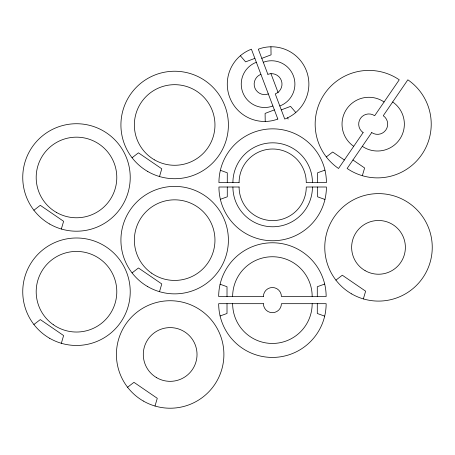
<?xml version="1.0" encoding="UTF-8"?>
<svg xmlns="http://www.w3.org/2000/svg" width="455" height="455" viewBox="0 0 455 455"><rect width="100%" height="100%" fill="white"/><g stroke="black" fill="none" stroke-linecap="round" stroke-linejoin="round"><path stroke-width="0.68" d="M61.34 229.024L63.609 221.295L40.29 205.324L33.903 210.244M61.34 343.292L63.609 335.557L40.29 319.586L33.903 324.506M159.506 176.534L161.775 168.805L138.457 152.835L132.069 157.754M159.506 291.689L161.775 283.954L138.457 267.984L132.069 272.903M155.007 406.031L157.276 398.301L133.958 382.331L127.571 387.245M362.339 175.704L364.614 167.975L352.949 159.989M363.357 298.918L365.632 291.183L342.308 275.212L335.921 280.132M326.309 156.918L332.696 152.004L344.355 159.989M260.914 74.33L260.351 74.563A10.471 10.471 0 0 0 254.948 88.133A10.471 10.471 0 0 0 268.325 93.918M254.868 58.359L245.598 61.869L240.359 55.737M261.79 58.359L271.061 54.85L270.93 46.785M274.371 109.894L265.094 113.403L265.225 121.462M281.287 109.894L290.563 106.385L295.801 112.516M220.362 199.296L227.278 196.805L227.278 187.005M324.95 170.13L317.556 172.792L317.556 182.591M220.095 315.975L227.011 313.484L227.011 303.684M324.688 284.056L317.289 286.718L317.289 296.512M324.95 199.466L317.556 196.805L317.556 187.005M220.362 170.301L227.278 172.792L227.278 182.591M324.688 316.145L317.289 313.484L317.289 303.684M220.095 284.227L227.011 286.718L227.011 296.512M270.924 73.585L278.159 92.695M287.634 117.737L288.129 119.051M312.443 187.005A39.767 39.767 0 0 1 272.676 226.772A39.767 39.767 0 0 1 232.909 187.005M232.909 182.591A39.767 39.767 0 0 1 272.676 142.825A39.767 39.767 0 0 1 312.443 182.591M232.642 296.512A39.767 39.767 0 0 1 272.409 256.745A39.767 39.767 0 0 1 312.175 296.512M312.175 303.684A39.767 39.767 0 0 1 272.409 343.451A39.767 39.767 0 0 1 232.642 303.684M263.269 62.267A23.37 23.37 0 0 1 293.395 75.854A23.37 23.37 0 0 1 279.808 105.987M272.892 105.987A23.37 23.37 0 0 1 242.76 92.399A23.37 23.37 0 0 1 256.347 62.267M392.671 101.977A26.868 26.868 0 0 1 399.661 139.327A26.868 26.868 0 0 1 362.311 146.317M353.717 146.317A26.868 26.868 0 0 1 346.727 108.967A26.868 26.868 0 0 1 384.077 101.977M363.13 132.57L338.537 168.487A53.741 53.741 0 0 1 324.557 93.787A53.741 53.741 0 0 1 399.257 79.807L374.664 115.724A10.209 10.209 0 0 0 360.474 118.38A10.209 10.209 0 0 0 363.13 132.57M371.724 132.57L347.131 168.487A53.741 53.741 0 0 0 421.83 154.507A53.741 53.741 0 0 0 407.851 79.807L383.258 115.724A10.209 10.209 0 0 1 385.914 129.914A10.209 10.209 0 0 1 371.724 132.57M267.87 74.319L258.321 49.197A37.344 37.344 0 0 1 306.465 70.912A37.344 37.344 0 0 1 284.756 119.051L275.247 93.918A10.471 10.471 0 0 0 281.44 80.728A10.471 10.471 0 0 0 268.45 74.119L267.91 74.301M239.091 182.591L218.935 182.591A53.741 53.741 0 0 1 272.676 128.85A53.741 53.741 0 0 1 326.417 182.591L306.266 182.591A33.585 33.585 0 0 0 272.676 149.007A33.585 33.585 0 0 0 239.091 182.591M239.091 187.005L218.935 187.005A53.741 53.741 0 0 0 272.676 240.746A53.741 53.741 0 0 0 326.417 187.005L306.266 187.005A33.585 33.585 0 0 1 272.676 220.59A33.585 33.585 0 0 1 239.091 187.005M263.411 296.512L218.673 296.512A53.741 53.741 0 0 1 272.409 242.777A53.741 53.741 0 0 1 326.15 296.512L281.412 296.512A9.003 9.003 0 0 0 272.409 287.514A9.003 9.003 0 0 0 263.411 296.512M263.411 303.684L218.673 303.684A53.741 53.741 0 0 0 272.409 357.425A53.741 53.741 0 0 0 326.15 303.684L281.412 303.684A9.003 9.003 0 0 1 272.409 312.687A9.003 9.003 0 0 1 263.411 303.684M277.834 119.051L251.405 49.197A37.344 37.344 0 0 0 229.695 97.342A37.344 37.344 0 0 0 277.834 119.051M147.79 286.667A53.741 53.741 0 0 0 228.399 240.126A53.741 53.741 0 0 0 147.79 193.585A53.741 53.741 0 0 0 147.79 286.667M151.452 273.08A40.307 40.307 0 0 0 214.8 243.749A40.307 40.307 0 0 0 157.726 203.556A40.307 40.307 0 0 0 151.452 273.08M147.79 171.518A53.741 53.741 0 0 0 228.399 124.977A53.741 53.741 0 0 0 147.79 78.436A53.741 53.741 0 0 0 147.79 171.518M154.507 159.881A40.307 40.307 0 0 0 214.965 124.977A40.307 40.307 0 0 0 154.507 90.073A40.307 40.307 0 0 0 154.507 159.881M49.618 338.27A53.741 53.741 0 0 0 130.227 291.729A53.741 53.741 0 0 0 49.618 245.188A53.741 53.741 0 0 0 49.618 338.27M53.281 324.682A40.307 40.307 0 0 0 116.634 295.352A40.307 40.307 0 0 0 59.554 255.158A40.307 40.307 0 0 0 53.281 324.682M49.618 224.008A53.741 53.741 0 0 0 130.227 177.467A53.741 53.741 0 0 0 49.618 130.926A53.741 53.741 0 0 0 49.618 224.008M56.335 212.371A40.307 40.307 0 0 0 116.793 177.467A40.307 40.307 0 0 0 56.335 142.563A40.307 40.307 0 0 0 56.335 212.371M143.285 401.014A53.741 53.741 0 0 0 223.9 354.473A53.741 53.741 0 0 0 143.285 307.933A53.741 53.741 0 0 0 143.285 401.014M156.725 377.741A26.868 26.868 0 0 0 197.026 354.473A26.868 26.868 0 0 0 156.725 331.206A26.868 26.868 0 0 0 156.725 377.741M351.641 293.896A53.741 53.741 0 0 0 432.25 247.355A53.741 53.741 0 0 0 351.641 200.814A53.741 53.741 0 0 0 351.641 293.896M365.075 270.628A26.868 26.868 0 0 0 405.382 247.355A26.868 26.868 0 0 0 365.075 224.087A26.868 26.868 0 0 0 365.075 270.628"/></g></svg>
